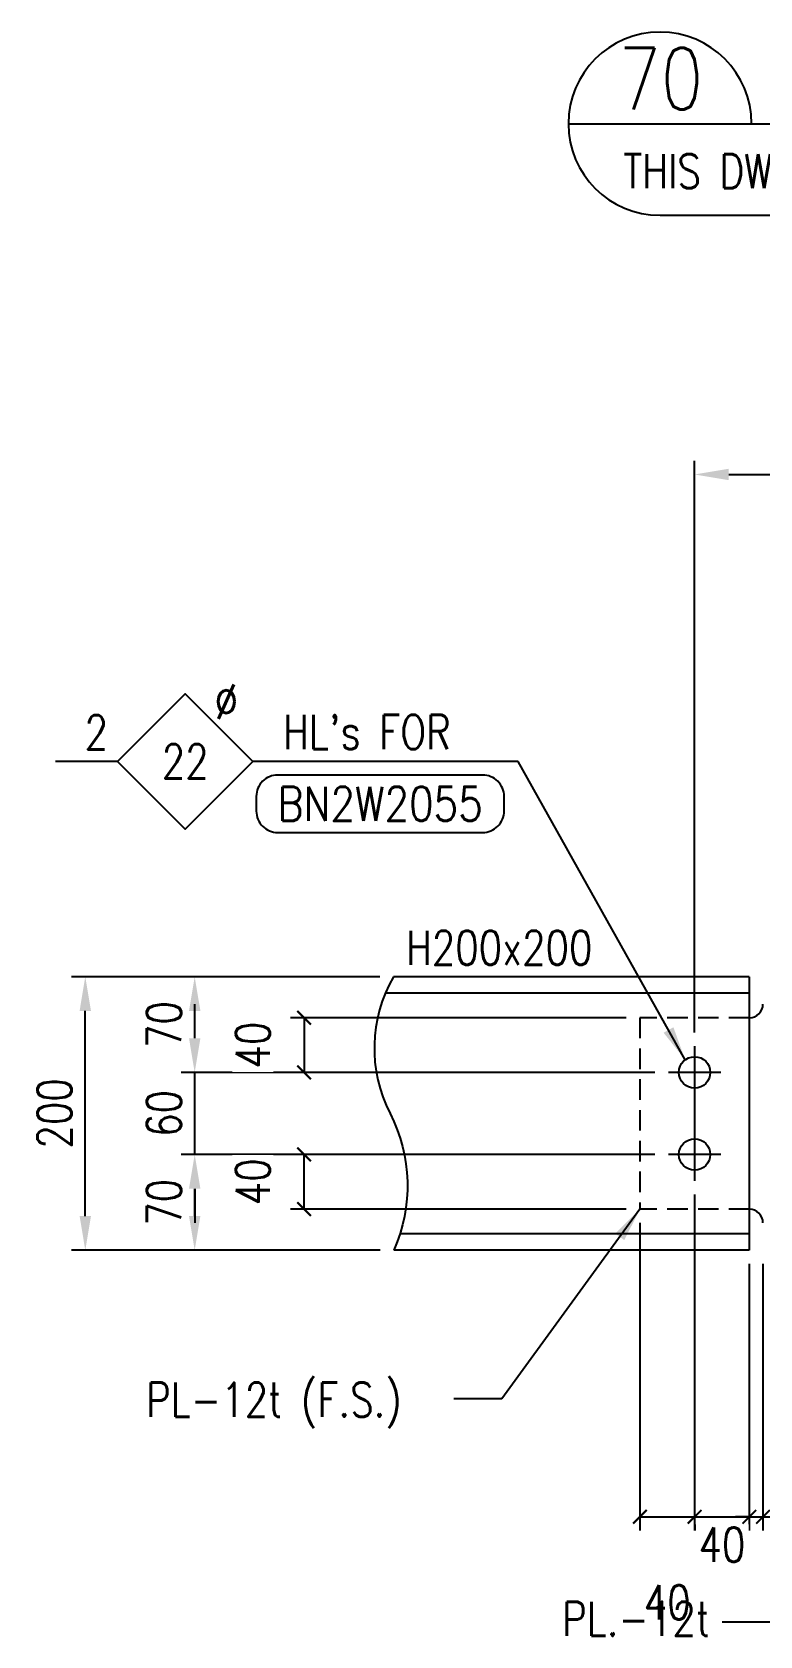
# Model space of a CAD drawing. Header units: millimetres. Extents: x 0 to 232280, y -26939 to 23794.
# Drawn here: x 168348 to 170476, y -13639 to -8948 of the extents above; entities that cross this region are included whole.
import ezdxf
from ezdxf.enums import TextEntityAlignment as Align

# ---------------------------------------------------------------- set-up
doc = ezdxf.new("R2010")
doc.units = ezdxf.units.MM
doc.header["$LTSCALE"] = 30
doc.linetypes.add('JNK-CENTER', pattern=[34, 30, -1.5, 1, -1.5])
doc.linetypes.add('JNK-HIDDEN', pattern=[3, 2, -1])
for name, color, linetype in [('CEN-R', 1, 'JNK-CENTER'), ('CON-C', 4, 'Continuous'), ('CON-G', 3, 'Continuous'), ('CON-W', 7, 'Continuous'), ('CON-Y', 2, 'Continuous'), ('Dim-W', 7, 'Continuous'), ('HID-Y', 2, 'JNK-HIDDEN'), ('STL-OBJT', 7, 'Continuous'), ('TXT-Y', 2, 'Continuous')]:
    doc.layers.add(name, color=color, linetype=linetype)
doc.styles.add('ROMANS', font='ROMANS.shx', dxfattribs={"width": 0.8})
doc.styles.add('SIMPLEX', font='simplex.shx', dxfattribs={"width": 0.8})
doc.dimstyles.new('DIM40', dxfattribs={"dimscale": 40, "dimtxt": 2.5, "dimasz": 2.5, "dimexe": 1, "dimexo": 1, "dimgap": 1, "dimtad": 1, "dimdec": 0, "dimdsep": 46, "dimtxsty": 'SIMPLEX', "dimcen": 0, "dimclrd": 7, "dimclre": 7, "dimclrt": 2, "dimadec": 1, "dimazin": 2, "dimtfac": 1, "dimtdec": 0, "dimtix": 1, "dimtmove": 2, "dimatfit": 2, "dimfxl": 1, "dimtolj": 1, "dimtzin": 0, "dimarcsym": 1})
doc.dimstyles.new('DIM40x4', dxfattribs={"dimscale": 40, "dimtxt": 2.5, "dimasz": 2.5, "dimexe": 1, "dimexo": 1, "dimgap": 1, "dimtad": 1, "dimdec": 1, "dimlfac": 0.25, "dimdsep": 46, "dimtxsty": 'SIMPLEX', "dimcen": 2.5, "dimclrd": 7, "dimclre": 7, "dimclrt": 2, "dimadec": 1, "dimazin": 2, "dimtfac": 1, "dimtdec": 1, "dimtmove": 2, "dimatfit": 3, "dimfxl": 1, "dimtfill": 1, "dimtolj": 1, "dimtzin": 0, "dimarcsym": 1})

# ---------------------------------------------------------------- blocks, each defined once
blk = doc.blocks.new('SECTITLE')
at = {"layer": 'CON-G'}
for p, q in [((-1.7, 0), (44.1, 0)), ((5, -6.7), (20.86, -6.7))]:
    blk.add_line(p, q, dxfattribs=at)
blk.add_arc((5, 0), 6.7, 0, 270, dxfattribs=at)
at = {"layer": 'CON-C', "style": 'SIMPLEX', "width": 0.8}
for tag, p in [('A', (5.06, 1.04)), ('ELEVATION', (27.83, 1.22))]:
    blk.add_attdef(tag, text='', height=4.5, dxfattribs=at).set_placement(p, align=Align.CENTER)
at = {"layer": 'CON-Y', "style": 'SIMPLEX', "width": 0.8}
blk.add_attdef('H0000-0000', (1.54, -4.72), '', height=2.5, dxfattribs=at)
blk.add_attdef('SCALE', text='', height=2.5, dxfattribs=at).set_placement((44.9, -3.72), align=Align.RIGHT)
blk = doc.blocks.new('_ArchTick')
at = {"color": 0, "linetype": 'ByBlock', "const_width": 0.15}
blk.add_lwpolyline([(-0.5, -0.5), (0.5, 0.5)], dxfattribs=at)
blk = doc.blocks.new('*D4590')
at = {"layer": 'DEFPOINTS', "color": 0, "ltscale": 0.5, "transparency": 16777216}
for p in [(170445.3, -12511.1), (170485.3, -12511.1), (170485.3, -13291.1)]:
    blk.add_point(p, dxfattribs=at)
at = {"layer": 'Dim-W', "color": 7, "lineweight": -2, "ltscale": 0.5, "transparency": 16777216}
for p, q in [((170445.3, -12551.1), (170445.3, -13331.1)), ((170485.3, -12551.1), (170485.3, -13331.1)), ((170445.3, -13291.1), (170405.3, -13291.1)), ((170445.3, -13291.1), (170485.3, -13291.1)), ((170485.3, -13291.1), (170525.3, -13291.1))]:
    blk.add_line(p, q, dxfattribs=at)
at = {"layer": 'Dim-W', "color": 2, "ltscale": 0.5, "transparency": 16777216, "insert": (170569.2, -13201.1), "char_height": 100, "attachment_point": 5, "style": 'SIMPLEX', "bg_fill": 3, "box_fill_scale": 1.1, "bg_fill_color": 256, "bg_fill_true_color": 13158600, "bg_fill_transparency": 0}
blk.add_mtext('\\A1;10', dxfattribs=at)
at = {"layer": 'Dim-W', "color": 7, "lineweight": -2, "ltscale": 0.5, "transparency": 16777216, "xscale": 40, "yscale": 40, "zscale": 40}
blk.add_blockref('_ArchTick', (170445.3, -13291.1), dxfattribs=at)
at = {"layer": 'Dim-W', "color": 7, "lineweight": -2, "ltscale": 0.5, "transparency": 16777216, "xscale": 40, "yscale": 40, "zscale": 40, "rotation": 180}
blk.add_blockref('_ArchTick', (170485.3, -13291.1), dxfattribs=at)
blk = doc.blocks.new('*D4591')
at = {"layer": 'DEFPOINTS', "color": 0, "ltscale": 0.5, "transparency": 16777216}
for p in [(170285.3, -12307.8), (170445.3, -12551.1)]:
    blk.add_point(p, dxfattribs=at)
at = {"layer": 'Dim-W', "color": 7, "lineweight": -2, "ltscale": 0.5, "transparency": 16777216}
for p, q in [((170285.3, -12347.8), (170285.3, -13331.1)), ((170445.3, -12591.1), (170445.3, -13331.1)), ((170285.3, -13291.1), (170445.3, -13291.1))]:
    blk.add_line(p, q, dxfattribs=at)
at = {"layer": 'Dim-W', "color": 2, "ltscale": 0.5, "transparency": 16777216, "insert": (170365.3, -13372.6), "char_height": 100, "attachment_point": 5, "style": 'SIMPLEX', "bg_fill": 3, "box_fill_scale": 1.1, "bg_fill_color": 256, "bg_fill_true_color": 13158600, "bg_fill_transparency": 0}
blk.add_mtext('\\A1;40', dxfattribs=at)
at = {"layer": 'DEFPOINTS', "color": 0, "ltscale": 0.5, "transparency": 16777216}
blk.add_point((170445.3, -13291.1), dxfattribs=at)
at = {"layer": 'Dim-W', "color": 7, "lineweight": -2, "ltscale": 0.5, "transparency": 16777216, "xscale": 40, "yscale": 40, "zscale": 40, "rotation": 180}
blk.add_blockref('_ArchTick', (170285.3, -13291.1), dxfattribs=at)
at = {"layer": 'Dim-W', "color": 7, "lineweight": -2, "ltscale": 0.5, "transparency": 16777216, "xscale": 40, "yscale": 40, "zscale": 40}
blk.add_blockref('_ArchTick', (170445.3, -13291.1), dxfattribs=at)
blk = doc.blocks.new('*D4592')
at = {"layer": 'DEFPOINTS', "color": 0, "ltscale": 0.5, "transparency": 16777216}
for p in [(170285.3, -12347.8), (170125.3, -12391.1), (170285.3, -13291.1)]:
    blk.add_point(p, dxfattribs=at)
at = {"layer": 'Dim-W', "color": 7, "lineweight": -2, "ltscale": 0.5, "transparency": 16777216}
for p, q in [((170125.3, -12431.1), (170125.3, -13331.1)), ((170285.3, -12387.8), (170285.3, -13331.1)), ((170125.3, -13291.1), (170285.3, -13291.1))]:
    blk.add_line(p, q, dxfattribs=at)
at = {"layer": 'Dim-W', "color": 7, "lineweight": -2, "ltscale": 0.5, "transparency": 16777216, "xscale": 40, "yscale": 40, "zscale": 40, "rotation": 180}
blk.add_blockref('_ArchTick', (170125.3, -13291.1), dxfattribs=at)
at = {"layer": 'Dim-W', "color": 7, "lineweight": -2, "ltscale": 0.5, "transparency": 16777216, "xscale": 40, "yscale": 40, "zscale": 40}
blk.add_blockref('_ArchTick', (170285.3, -13291.1), dxfattribs=at)
at = {"layer": 'Dim-W', "color": 2, "ltscale": 0.5, "transparency": 16777216, "insert": (170205.3, -13541.1), "char_height": 100, "attachment_point": 5, "style": 'SIMPLEX', "bg_fill": 3, "box_fill_scale": 1.1, "bg_fill_color": 256, "bg_fill_true_color": 13158600, "bg_fill_transparency": 0}
blk.add_mtext('\\A1;40', dxfattribs=at)
blk = doc.blocks.new('*D4593')
at = {"layer": 'DEFPOINTS', "color": 0, "ltscale": 0.5, "transparency": 16777216}
for p in [(168823.3, -11711.1), (169404.8, -11711.1), (170208.6, -11991.1)]:
    blk.add_point(p, dxfattribs=at)
at = {"layer": 'Dim-W', "color": 7, "lineweight": -2, "ltscale": 0.5, "transparency": 16777216}
for p, q in [((169364.8, -11711.1), (168783.3, -11711.1)), ((168823.3, -11891.1), (168823.3, -11811.1)), ((170168.6, -11991.1), (168783.3, -11991.1))]:
    blk.add_line(p, q, dxfattribs=at)
at = {"layer": 'Dim-W', "color": 7, "ltscale": 0.5, "transparency": 16777216}
for points in [[(168806.7, -11811.1), (168840, -11811.1), (168823.3, -11711.1)], [(168806.7, -11891.1), (168840, -11891.1), (168823.3, -11991.1)]]:
    blk.add_solid(points, dxfattribs=at)
at = {"layer": 'Dim-W', "color": 2, "ltscale": 0.5, "transparency": 16777216, "insert": (168733.3, -11851.1), "char_height": 100, "attachment_point": 5, "rotation": 90, "style": 'SIMPLEX', "bg_fill": 3, "box_fill_scale": 1.1, "bg_fill_color": 256, "bg_fill_true_color": 13158600, "bg_fill_transparency": 0}
blk.add_mtext('\\A1;70', dxfattribs=at)
blk = doc.blocks.new('*D4594')
at = {"layer": 'DEFPOINTS', "color": 0, "ltscale": 0.5, "transparency": 16777216}
for p in [(168823.3, -11991.1), (170125.3, -11991.1), (170208.6, -12231.1)]:
    blk.add_point(p, dxfattribs=at)
at = {"layer": 'Dim-W', "color": 7, "lineweight": -2, "ltscale": 0.5, "transparency": 16777216}
for p, q in [((168823.3, -11891.1), (168823.3, -11791.1)), ((170085.3, -11991.1), (168783.3, -11991.1)), ((168823.3, -12231.1), (168823.3, -11991.1)), ((170168.6, -12231.1), (168783.3, -12231.1)), ((168823.3, -12331.1), (168823.3, -12431.1))]:
    blk.add_line(p, q, dxfattribs=at)
at = {"layer": 'Dim-W', "color": 7, "ltscale": 0.5, "transparency": 16777216}
for points in [[(168806.7, -11891.1), (168840, -11891.1), (168823.3, -11991.1)], [(168806.7, -12331.1), (168840, -12331.1), (168823.3, -12231.1)]]:
    blk.add_solid(points, dxfattribs=at)
at = {"layer": 'Dim-W', "color": 2, "ltscale": 0.5, "transparency": 16777216, "insert": (168733.3, -12111.1), "char_height": 100, "attachment_point": 5, "rotation": 90, "style": 'SIMPLEX', "bg_fill": 3, "box_fill_scale": 1.1, "bg_fill_color": 256, "bg_fill_true_color": 13158600, "bg_fill_transparency": 0}
blk.add_mtext('\\A1;60', dxfattribs=at)
blk = doc.blocks.new('*D4595')
at = {"layer": 'DEFPOINTS', "color": 0, "ltscale": 0.5, "transparency": 16777216}
for p in [(168823.3, -12231.1), (170168.6, -12231.1), (169405.3, -12511.1)]:
    blk.add_point(p, dxfattribs=at)
at = {"layer": 'Dim-W', "color": 7, "lineweight": -2, "ltscale": 0.5, "transparency": 16777216}
for p, q in [((170128.6, -12231.1), (168783.3, -12231.1)), ((168823.3, -12411.1), (168823.3, -12331.1)), ((169365.3, -12511.1), (168783.3, -12511.1))]:
    blk.add_line(p, q, dxfattribs=at)
at = {"layer": 'Dim-W', "color": 7, "ltscale": 0.5, "transparency": 16777216}
for points in [[(168806.7, -12331.1), (168840, -12331.1), (168823.3, -12231.1)], [(168806.7, -12411.1), (168840, -12411.1), (168823.3, -12511.1)]]:
    blk.add_solid(points, dxfattribs=at)
at = {"layer": 'Dim-W', "color": 2, "ltscale": 0.5, "transparency": 16777216, "insert": (168733.3, -12371.1), "char_height": 100, "attachment_point": 5, "rotation": 90, "style": 'SIMPLEX', "bg_fill": 3, "box_fill_scale": 1.1, "bg_fill_color": 256, "bg_fill_true_color": 13158600, "bg_fill_transparency": 0}
blk.add_mtext('\\A1;70', dxfattribs=at)
blk = doc.blocks.new('*D4596')
at = {"layer": 'DEFPOINTS', "color": 0, "ltscale": 0.5, "transparency": 16777216}
for p in [(170125.3, -11831.1), (169143.3, -11991.1), (170125.3, -11991.1)]:
    blk.add_point(p, dxfattribs=at)
at = {"layer": 'Dim-W', "color": 7, "lineweight": -2, "ltscale": 0.5, "transparency": 16777216}
for p, q in [((170085.3, -11831.1), (169103.3, -11831.1)), ((169143.3, -11831.1), (169143.3, -11991.1)), ((170085.3, -11991.1), (169103.3, -11991.1))]:
    blk.add_line(p, q, dxfattribs=at)
at = {"layer": 'Dim-W', "color": 7, "lineweight": -2, "ltscale": 0.5, "transparency": 16777216, "xscale": 40, "yscale": 40, "zscale": 40}
for p, rotation in [((169143.3, -11831.1), 90), ((169143.3, -11991.1), 270)]:
    blk.add_blockref('_ArchTick', p, dxfattribs=dict(at, rotation=rotation))
at = {"layer": 'Dim-W', "color": 2, "ltscale": 0.5, "transparency": 16777216, "insert": (168993.3, -11911.1), "char_height": 100, "attachment_point": 5, "rotation": 90, "style": 'SIMPLEX', "bg_fill": 3, "box_fill_scale": 1.1, "bg_fill_color": 256, "bg_fill_true_color": 13158600, "bg_fill_transparency": 0}
blk.add_mtext('\\A1;40', dxfattribs=at)
blk = doc.blocks.new('*D4597')
at = {"layer": 'DEFPOINTS', "color": 0, "ltscale": 0.5, "transparency": 16777216}
for p in [(169143.3, -12231.1), (170125.3, -12231.1), (170125.3, -12391.1)]:
    blk.add_point(p, dxfattribs=at)
at = {"layer": 'Dim-W', "color": 7, "lineweight": -2, "ltscale": 0.5, "transparency": 16777216}
for p, q in [((170085.3, -12231.1), (169103.3, -12231.1)), ((169143.3, -12391.1), (169143.3, -12231.1)), ((170085.3, -12391.1), (169103.3, -12391.1))]:
    blk.add_line(p, q, dxfattribs=at)
at = {"layer": 'Dim-W', "color": 7, "lineweight": -2, "ltscale": 0.5, "transparency": 16777216, "xscale": 40, "yscale": 40, "zscale": 40}
for p, rotation in [((169143.3, -12231.1), 90), ((169143.3, -12391.1), 270)]:
    blk.add_blockref('_ArchTick', p, dxfattribs=dict(at, rotation=rotation))
at = {"layer": 'Dim-W', "color": 2, "ltscale": 0.5, "transparency": 16777216, "insert": (168993.3, -12311.1), "char_height": 100, "attachment_point": 5, "rotation": 90, "style": 'SIMPLEX', "bg_fill": 3, "box_fill_scale": 1.1, "bg_fill_color": 256, "bg_fill_true_color": 13158600, "bg_fill_transparency": 0}
blk.add_mtext('\\A1;40', dxfattribs=at)
blk = doc.blocks.new('*D4598')
at = {"layer": 'DEFPOINTS', "color": 0, "ltscale": 0.5, "transparency": 16777216}
for p in [(171085.3, -10242), (171085.3, -11004.7), (170285.3, -11914.5)]:
    blk.add_point(p, dxfattribs=at)
at = {"layer": 'Dim-W', "color": 7, "lineweight": -2, "ltscale": 0.5, "transparency": 16777216}
for p, q in [((170285.3, -11874.5), (170285.3, -10202)), ((171085.3, -10964.7), (171085.3, -10202)), ((170385.3, -10242), (170985.3, -10242))]:
    blk.add_line(p, q, dxfattribs=at)
at = {"layer": 'Dim-W', "color": 7, "ltscale": 0.5, "transparency": 16777216}
for points in [[(170385.3, -10225.3), (170385.3, -10258.6), (170285.3, -10242)], [(170985.3, -10225.3), (170985.3, -10258.6), (171085.3, -10242)]]:
    blk.add_solid(points, dxfattribs=at)
at = {"layer": 'Dim-W', "color": 2, "ltscale": 0.5, "transparency": 16777216, "insert": (170685.3, -10152), "char_height": 100, "attachment_point": 5, "style": 'SIMPLEX', "bg_fill": 3, "box_fill_scale": 1.1, "bg_fill_color": 256, "bg_fill_true_color": 13158600, "bg_fill_transparency": 0}
blk.add_mtext('\\A1;200', dxfattribs=at)
blk = doc.blocks.new('BOLTHOLE')
at = {"layer": 'CON-W'}
blk.add_line((25.7, 0), (9.9, 0), dxfattribs=at)
blk.add_lwpolyline([(0, 0), (4.95, 4.95), (9.9, 0), (4.95, -4.95)], close=True, dxfattribs=at)
at = {"layer": 'CON-Y', "style": 'SIMPLEX', "width": 0.8}
for s, p in [('%%C', (8.81, 3.12)), ("HL's FOR", (24.37, 0.9))]:
    blk.add_text(s, height=2.5, dxfattribs=at).set_placement(p, align=Align.RIGHT)
blk.add_attdef('4', text='', height=2.5, dxfattribs=at).set_placement((-0.69, 0.87), align=Align.RIGHT)
blk.add_attdef('22', text='', height=2.5, dxfattribs=at).set_placement((4.95, 0), align=Align.MIDDLE_CENTER)
blk = doc.blocks.new('boltmark')
at = {"layer": 'CON-Y'}
blk.add_lwpolyline([(0, -4.2), (15, -4.2, 0.414214), (16.56, -2.64), (16.56, -1.56, 0.414214), (15, 0), (0, 0, 0.414214), (-1.56, -1.56), (-1.56, -2.64, 0.414214)], format="xyb", close=True, dxfattribs=at)
at = {"layer": 'CON-G', "style": 'SIMPLEX', "width": 0.802523}
blk.add_attdef('BN2W1650', text='', height=2.5, dxfattribs=at).set_placement((0, -3.35), (15, -3.35), align=Align.FIT)
blk = doc.blocks.new('*D4599')
at = {"layer": 'DEFPOINTS', "color": 0, "ltscale": 0.5, "transparency": 16777216}
for p in [(168503.3, -11711.1), (169364.8, -11711.1), (169365.3, -12511.1)]:
    blk.add_point(p, dxfattribs=at)
at = {"layer": 'Dim-W', "color": 7, "lineweight": -2, "ltscale": 0.5, "transparency": 16777216}
for p, q in [((169324.8, -11711.1), (168463.3, -11711.1)), ((168503.3, -12411.1), (168503.3, -11811.1)), ((169325.3, -12511.1), (168463.3, -12511.1))]:
    blk.add_line(p, q, dxfattribs=at)
at = {"layer": 'Dim-W', "color": 7, "ltscale": 0.5, "transparency": 16777216}
for points in [[(168486.7, -11811.1), (168520, -11811.1), (168503.3, -11711.1)], [(168486.7, -12411.1), (168520, -12411.1), (168503.3, -12511.1)]]:
    blk.add_solid(points, dxfattribs=at)
at = {"layer": 'Dim-W', "color": 2, "ltscale": 0.5, "transparency": 16777216, "insert": (168413.3, -12111.1), "char_height": 100, "attachment_point": 5, "rotation": 90, "style": 'SIMPLEX', "bg_fill": 3, "box_fill_scale": 1.1, "bg_fill_color": 256, "bg_fill_true_color": 13158600, "bg_fill_transparency": 0}
blk.add_mtext('\\A1;200', dxfattribs=at)

msp = doc.modelspace()

# ---------------------------------------------------------------- linework, layer by layer
at = {"layer": 'CEN-R'}
for p, q in [((170285.29, -11914.47), (170285.29, -12307.8)), ((170361.96, -11991.14), (170208.63, -11991.14)), ((170361.96, -12231.14), (170208.63, -12231.14))]:
    msp.add_line(p, q, dxfattribs=at)
at = {"layer": 'CON-G'}
for p, q in [((170445.29, -11711.14), (169404.82, -11711.14)), ((170445.29, -11711.14), (170445.29, -12511.14)), ((170445.29, -11759.14), (169380.99, -11759.14)), ((170445.29, -12463.14), (169422.81, -12463.14)), ((170445.29, -12511.14), (169405.34, -12511.14))]:
    msp.add_line(p, q, dxfattribs=at)
for centre in [(170285.29, -11991.14), (170285.29, -12231.14)]:
    msp.add_circle(centre, 46, dxfattribs=at)
for centre, start, end in [((170445.29, -11791.14), 270, 0), ((170445.29, -12431.14), 0, 90)]:
    msp.add_arc(centre, 40, start, end, dxfattribs=at)
at = {"layer": 'CON-W'}
msp.add_line((168597.49, -11081.2), (168416.3, -11081.2), dxfattribs=at)
msp.add_lwpolyline([(169404.82, -11711.14, 0.2550891), (169394.61, -12111.01, -0.2266495), (169405.34, -12511.14, -0.2415798)], format="xyb", dxfattribs=at)
at = {"layer": 'Dim-W'}
msp.add_line((169769.74, -11081.2), (169625.36, -11081.2), dxfattribs=at)
at = {"layer": 'HID-Y'}
for p, q in [((170445.29, -11831.14), (170125.29, -11831.14)), ((170125.29, -11831.14), (170125.29, -12391.14)), ((170445.29, -12391.14), (170125.29, -12391.14))]:
    msp.add_line(p, q, dxfattribs=at)

# ---------------------------------------------------------------- block references
at = {"xscale": 40, "yscale": 40, "zscale": 40}
msp.add_blockref('BOLTHOLE', (168597.49, -11081.2), dxfattribs=at).add_auto_attribs({'4': '2', '22': '22'})
ref = msp.add_blockref('boltmark', (169065.87, -11121.2), dxfattribs=dict(xscale=40, yscale=40, zscale=40))
ref.add_attrib('BN2W1650', 'BN2W2055', dxfattribs={"layer": 'CON-G', "height": 100, "style": 'SIMPLEX', "width": 0.782585}).set_placement((169065.87, -11255.19), (169665.85, -11255.19), align=Align.FIT)
at = {"layer": 'CON-W'}
ref = msp.add_blockref('SECTITLE', (169984.16, -9215.89), dxfattribs=dict(at, xscale=40, yscale=40, zscale=40))
ref.add_attrib('H0000-0000', 'THIS DWG.', (170077.37, -9404.69), dxfattribs={"layer": 'CON-Y', "height": 100, "style": 'SIMPLEX', "width": 0.8})
ref.add_attrib('A', '70', dxfattribs={"layer": 'CON-C', "height": 180, "style": 'SIMPLEX', "width": 0.8}).set_placement((170186.56, -9174.29), align=Align.CENTER)
ref.add_attrib('ELEVATION', 'DETAIL', dxfattribs={"layer": 'CON-C', "height": 180, "style": 'SIMPLEX', "width": 0.8}).set_placement((171097.36, -9167.09), align=Align.CENTER)

# ---------------------------------------------------------------- texts
at = {"layer": 'CON-Y', "style": 'SIMPLEX', "width": 0.8}
msp.add_text('H200x200', height=100, dxfattribs=at).set_placement((169441.41, -11676.4))
at = {"layer": 'TXT-Y', "style": 'ROMANS', "width": 0.8}
msp.add_text('PL-12t (F.S.)', height=100, dxfattribs=at).set_placement((168681.44, -12948.39), align=Align.MIDDLE_LEFT)

# ---------------------------------------------------------------- next in the draw order: dimensions: what is measured, and where the dimension line sits
at = {"layer": 'Dim-W', "ltscale": 0.5}
dim = msp.add_linear_dim(base=(171085.29, -10241.97), p1=(170285.29, -11914.47), p2=(171085.29, -11004.7), dimstyle='DIM40x4', dxfattribs=at)
dim.commit()
dim.dimension.update_dxf_attribs({"geometry": '*D4598', "text_midpoint": (170685.29, -10151.97)})
dim = msp.add_linear_dim(base=(168823.35, -11711.14), p1=(170208.63, -11991.14), p2=(169404.82, -11711.14), angle=90, dimstyle='DIM40x4', dxfattribs=at)
dim.commit()
dim.dimension.update_dxf_attribs({"geometry": '*D4593', "text_midpoint": (168733.35, -11851.14)})
dim = msp.add_linear_dim(base=(170485.29, -13291.06), p1=(170445.29, -12511.14), p2=(170485.29, -12511.14), dimstyle='DIM40x4', override={"dimasz": 1, "dimblk1": 'ArchTick', "dimblk2": 'ArchTick', "dimsah": 1}, dxfattribs=at)
dim.commit()
dim.dimension.update_dxf_attribs({"geometry": '*D4590', "text_midpoint": (170569.24, -13201.06), "dimtype": 160})

# ---------------------------------------------------------------- next in the draw order: dimensions: what is measured, and where the dimension line sits
dim = msp.add_linear_dim(base=(170445.29, -13291.06), p1=(170285.29, -12307.8), p2=(170445.29, -12551.14), dimstyle='DIM40x4', override={"dimasz": 1, "dimblk1": 'ArchTick', "dimblk2": 'ArchTick', "dimsah": 1}, dxfattribs=at)
dim.commit()
dim.dimension.update_dxf_attribs({"geometry": '*D4591', "text_midpoint": (170365.29, -13372.63), "dimtype": 160})

# ---------------------------------------------------------------- next in the draw order: linework, layer by layer
msp.add_lwpolyline([(170901.09, -12511.14), (170901.09, -13598.74), (170365.64, -13598.74)], dxfattribs=at)

# ---------------------------------------------------------------- next in the draw order: dimensions: what is measured, and where the dimension line sits
dim = msp.add_linear_dim(base=(170285.29, -13291.06), p1=(170125.29, -12391.14), p2=(170285.29, -12347.8), dimstyle='DIM40x4', override={"dimasz": 1, "dimblk1": 'ArchTick', "dimblk2": 'ArchTick', "dimsah": 1}, dxfattribs=at)
dim.commit()
dim.dimension.update_dxf_attribs({"geometry": '*D4592', "text_midpoint": (170205.29, -13541.06)})

# ---------------------------------------------------------------- next in the draw order: texts
at = {"layer": 'CON-Y', "style": 'SIMPLEX', "width": 0.8}
msp.add_text('PL.-12t', height=100, dxfattribs=at).set_placement((170114.18, -13639.38), align=Align.CENTER)

# ---------------------------------------------------------------- next in the draw order: dimensions: what is measured, and where the dimension line sits
at = {"layer": 'Dim-W', "ltscale": 0.5}
dim = msp.add_linear_dim(base=(168823.35, -11991.14), p1=(170208.63, -12231.14), p2=(170125.29, -11991.14), angle=90, dimstyle='DIM40x4', dxfattribs=at)
dim.commit()
dim.dimension.update_dxf_attribs({"geometry": '*D4594', "text_midpoint": (168733.35, -12111.14)})

# ---------------------------------------------------------------- next in the draw order: dimensions: what is measured, and where the dimension line sits
dim = msp.add_linear_dim(base=(169143.35, -11991.14), p1=(170125.29, -11831.14), p2=(170125.29, -11991.14), angle=90, dimstyle='DIM40x4', override={"dimasz": 1, "dimblk1": 'ArchTick', "dimblk2": 'ArchTick', "dimsah": 1}, dxfattribs=at)
dim.commit()
dim.dimension.update_dxf_attribs({"geometry": '*D4596', "text_midpoint": (168993.35, -11911.14)})
dim = msp.add_linear_dim(base=(168823.35, -12231.14), p1=(169405.34, -12511.14), p2=(170168.63, -12231.14), angle=90, dimstyle='DIM40x4', dxfattribs=at)
dim.commit()
dim.dimension.update_dxf_attribs({"geometry": '*D4595', "text_midpoint": (168733.35, -12371.14)})

# ---------------------------------------------------------------- next in the draw order: dimensions: what is measured, and where the dimension line sits
dim = msp.add_linear_dim(base=(169143.35, -12231.14), p1=(170125.29, -12391.14), p2=(170125.29, -12231.14), angle=270, dimstyle='DIM40x4', override={"dimasz": 1, "dimblk1": 'ArchTick', "dimblk2": 'ArchTick', "dimsah": 1}, dxfattribs=at)
dim.commit()
dim.dimension.update_dxf_attribs({"geometry": '*D4597', "text_midpoint": (168993.35, -12311.14)})

# ---------------------------------------------------------------- next in the draw order: leaders
at = {"layer": 'CON-W'}
msp.add_leader([(170257.79, -11954.26), (169769.74, -11081.2)], dimstyle='DIM40x4', dxfattribs=at)

# ---------------------------------------------------------------- next in the draw order: dimensions: what is measured, and where the dimension line sits
at = {"layer": 'Dim-W', "ltscale": 0.5}
dim = msp.add_linear_dim(base=(168503.35, -11711.14), p1=(169365.34, -12511.14), p2=(169364.82, -11711.14), angle=90, dimstyle='DIM40x4', dxfattribs=at)
dim.commit()
dim.dimension.update_dxf_attribs({"geometry": '*D4599', "text_midpoint": (168413.35, -12111.14)})

# ---------------------------------------------------------------- next in the draw order: leaders
at = {"layer": 'STL-OBJT'}
msp.add_leader([(170125.29, -12391.14), (169721.63, -12945.52), (169581.63, -12945.52)], dimstyle='DIM40', dxfattribs=at)

doc.saveas('drawing.dxf')
